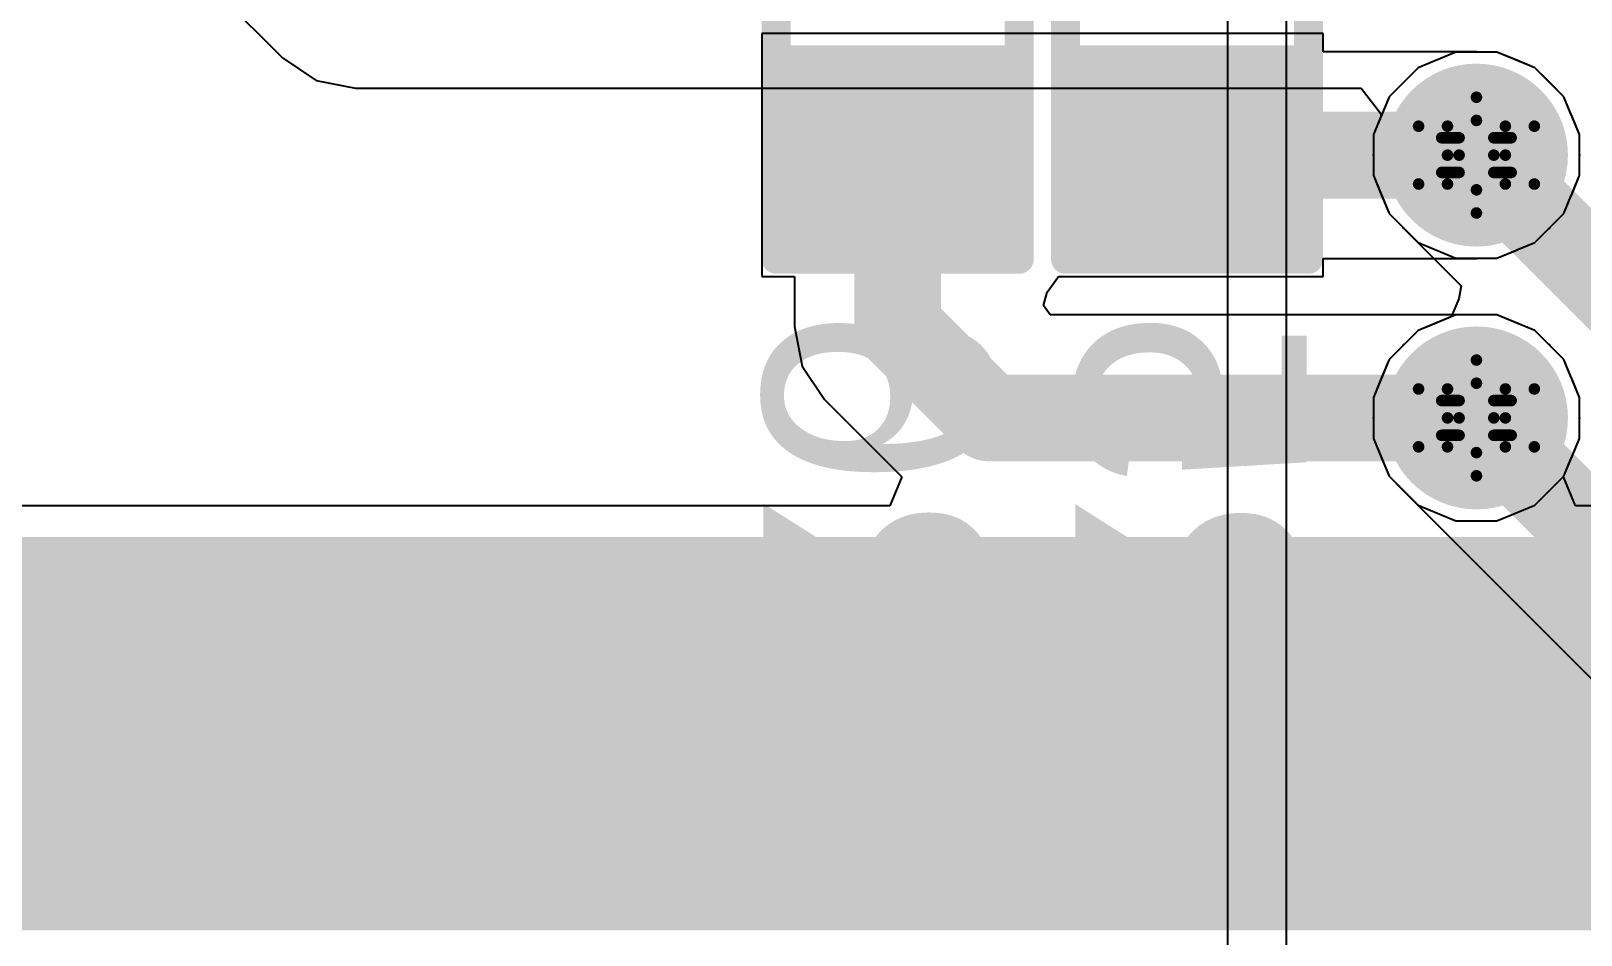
# Model space of a CAD drawing. Header units: inches. Extents: x -2.7 to 10.9, y -2.9 to 7.4.
# Drawn here: x 1.9693 to 2.2371, y 0.8382 to 0.9945 of the extents above; entities that cross this region are included whole.
import ezdxf

# ---------------------------------------------------------------- set-up
doc = ezdxf.new("R2010")
doc.units = ezdxf.units.IN
doc.header["$MEASUREMENT"] = 0
for name, color, linetype in [('Board Outline', 216, 'Continuous'), ('Bottom Layer', 5, 'Continuous'), ('Bottom Overlay', 54, 'Continuous'), ('Bottom Paste', 16, 'Continuous'), ('Bottom Solder', 6, 'Continuous'), ('Drill Drawing', 1, 'Continuous'), ('Layer 2', 16, 'Continuous'), ('Layer 3', 76, 'Continuous'), ('Top Layer', 1, 'Continuous'), ('Top Solder', 216, 'Continuous'), ('Via Holes', 16, 'Continuous')]:
    doc.layers.add(name, color=color, linetype=linetype)
doc.styles.add('Arial', font='', dxfattribs={"height": 0.2})
doc.styles.get('Arial').set_extended_font_data('Arial')

# ---------------------------------------------------------------- blocks, each defined once
blk = doc.blocks.new('R___0603_B_208')
at = {"layer": 'Bottom Layer'}
for points in [[(-0.045, -0.0175), (-0.045, 0.0175), (-0.015, 0.0175), (-0.015, -0.0175)], [(0.015, -0.0175), (0.015, 0.0175), (0.045, 0.0175), (0.045, -0.0175)]]:
    blk.add_hatch(color=5, dxfattribs=at).paths.add_polyline_path(points)
at = {"layer": 'Bottom Paste'}
for points in [[(-0.045, -0.0175), (-0.045, 0.0175), (-0.015, 0.0175), (-0.015, -0.0175)], [(0.015, -0.0175), (0.015, 0.0175), (0.045, 0.0175), (0.045, -0.0175)]]:
    blk.add_hatch(color=16, dxfattribs=at).paths.add_polyline_path(points)
at = {"layer": 'Bottom Solder'}
for points in [[(-0.049, -0.0215), (-0.049, 0.0215), (-0.011, 0.0215), (-0.011, -0.0215)], [(0.011, -0.0215), (0.011, 0.0215), (0.049, 0.0215), (0.049, -0.0215)]]:
    blk.add_hatch(color=6, dxfattribs=at).paths.add_polyline_path(points)
at = {"layer": 'Bottom Overlay'}
for points in [[(-0.048, 0.021, 0.005, 0.005, 0), (-0.048, -0.021, 0.005, 0.005, 0)], [(-0.048, 0.021, 0.005, 0.005, 0), (0.048, 0.021, 0.005, 0.005, 0)], [(0.048, 0.021, 0.005, 0.005, 0), (0.048, -0.021, 0.005, 0.005, 0)], [(-0.048, -0.021, 0.005, 0.005, 0), (0.048, -0.021, 0.005, 0.005, 0)]]:
    blk.add_lwpolyline(points, format="xyseb", dxfattribs=at)
for points in [[(-0.04925, 0.021, 0.0025, 0.0025, 1), (-0.04675, 0.021, 0.0025, 0.0025, 1)], [(-0.04925, 0.021, 0.0025, 0.0025, 1), (-0.04675, 0.021, 0.0025, 0.0025, 1)], [(0.04675, 0.021, 0.0025, 0.0025, 1), (0.04925, 0.021, 0.0025, 0.0025, 1)], [(0.04675, 0.021, 0.0025, 0.0025, 1), (0.04925, 0.021, 0.0025, 0.0025, 1)], [(-0.04925, -0.021, 0.0025, 0.0025, 1), (-0.04675, -0.021, 0.0025, 0.0025, 1)], [(-0.04925, -0.021, 0.0025, 0.0025, 1), (-0.04675, -0.021, 0.0025, 0.0025, 1)], [(0.04675, -0.021, 0.0025, 0.0025, 1), (0.04925, -0.021, 0.0025, 0.0025, 1)], [(0.04675, -0.021, 0.0025, 0.0025, 1), (0.04925, -0.021, 0.0025, 0.0025, 1)]]:
    blk.add_lwpolyline(points, format="xyseb", close=True, dxfattribs=at)
blk = doc.blocks.new('R___0603_B_209')
at = {"layer": 'Bottom Layer'}
for points in [[(-0.045, -0.0175), (-0.045, 0.0175), (-0.015, 0.0175), (-0.015, -0.0175)], [(0.015, -0.0175), (0.015, 0.0175), (0.045, 0.0175), (0.045, -0.0175)]]:
    blk.add_hatch(color=5, dxfattribs=at).paths.add_polyline_path(points)
at = {"layer": 'Bottom Paste'}
for points in [[(-0.045, -0.0175), (-0.045, 0.0175), (-0.015, 0.0175), (-0.015, -0.0175)], [(0.015, -0.0175), (0.015, 0.0175), (0.045, 0.0175), (0.045, -0.0175)]]:
    blk.add_hatch(color=16, dxfattribs=at).paths.add_polyline_path(points)
at = {"layer": 'Bottom Solder'}
for points in [[(-0.049, -0.0215), (-0.049, 0.0215), (-0.011, 0.0215), (-0.011, -0.0215)], [(0.011, -0.0215), (0.011, 0.0215), (0.049, 0.0215), (0.049, -0.0215)]]:
    blk.add_hatch(color=6, dxfattribs=at).paths.add_polyline_path(points)
at = {"layer": 'Bottom Overlay'}
for points in [[(-0.048, 0.021, 0.005, 0.005, 0), (-0.048, -0.021, 0.005, 0.005, 0)], [(-0.048, 0.021, 0.005, 0.005, 0), (0.048, 0.021, 0.005, 0.005, 0)], [(0.048, 0.021, 0.005, 0.005, 0), (0.048, -0.021, 0.005, 0.005, 0)], [(-0.048, -0.021, 0.005, 0.005, 0), (0.048, -0.021, 0.005, 0.005, 0)]]:
    blk.add_lwpolyline(points, format="xyseb", dxfattribs=at)
for points in [[(-0.04925, 0.021, 0.0025, 0.0025, 1), (-0.04675, 0.021, 0.0025, 0.0025, 1)], [(-0.04925, 0.021, 0.0025, 0.0025, 1), (-0.04675, 0.021, 0.0025, 0.0025, 1)], [(0.04675, 0.021, 0.0025, 0.0025, 1), (0.04925, 0.021, 0.0025, 0.0025, 1)], [(0.04675, 0.021, 0.0025, 0.0025, 1), (0.04925, 0.021, 0.0025, 0.0025, 1)], [(-0.04925, -0.021, 0.0025, 0.0025, 1), (-0.04675, -0.021, 0.0025, 0.0025, 1)], [(-0.04925, -0.021, 0.0025, 0.0025, 1), (-0.04675, -0.021, 0.0025, 0.0025, 1)], [(0.04675, -0.021, 0.0025, 0.0025, 1), (0.04925, -0.021, 0.0025, 0.0025, 1)], [(0.04675, -0.021, 0.0025, 0.0025, 1), (0.04925, -0.021, 0.0025, 0.0025, 1)]]:
    blk.add_lwpolyline(points, format="xyseb", close=True, dxfattribs=at)

msp = doc.modelspace()

# ---------------------------------------------------------------- hatches: boundary and pattern name
at = {"layer": 'Bottom Layer'}
h = msp.add_hatch(color=5, dxfattribs=at)
edge = h.paths.add_edge_path()
edge.add_arc((2.219, 0.973), 0.01181, 0, 360)
h = msp.add_hatch(color=5, dxfattribs=at)
edge = h.paths.add_edge_path()
edge.add_arc((2.219, 0.92758), 0.01181, 0, 360)
msp.add_hatch(color=5, dxfattribs=at).paths.add_polyline_path([(1.814, 0.83901), (2.491, 0.83901), (2.491, 0.907), (1.814, 0.907)])
at = {"layer": 'Bottom Solder'}
h = msp.add_hatch(color=6, dxfattribs=at)
edge = h.paths.add_edge_path()
edge.add_arc((2.219, 0.973), 0.01581, 0, 360)
h = msp.add_hatch(color=6, dxfattribs=at)
edge = h.paths.add_edge_path()
edge.add_arc((2.219, 0.92758), 0.01581, 0, 360)
at = {"layer": 'Layer 2'}
h = msp.add_hatch(color=16, dxfattribs=at)
edge = h.paths.add_edge_path()
edge.add_arc((2.219, 0.973), 0.01181, 0, 360)
h = msp.add_hatch(color=16, dxfattribs=at)
edge = h.paths.add_edge_path()
edge.add_arc((2.219, 0.92758), 0.01181, 0, 360)
at = {"layer": 'Layer 3'}
h = msp.add_hatch(color=76, dxfattribs=at)
edge = h.paths.add_edge_path()
edge.add_arc((2.219, 0.973), 0.01181, 0, 360)
h = msp.add_hatch(color=76, dxfattribs=at)
edge = h.paths.add_edge_path()
edge.add_arc((2.219, 0.92758), 0.01181, 0, 360)
at = {"layer": 'Top Layer'}
h = msp.add_hatch(color=1, dxfattribs=at)
edge = h.paths.add_edge_path()
edge.add_arc((2.219, 0.973), 0.01181, 0, 360)
h = msp.add_hatch(color=1, dxfattribs=at)
edge = h.paths.add_edge_path()
edge.add_arc((2.219, 0.92758), 0.01181, 0, 360)
at = {"layer": 'Top Solder'}
h = msp.add_hatch(color=216, dxfattribs=at)
edge = h.paths.add_edge_path()
edge.add_arc((2.219, 0.973), 0.01581, 0, 360)
h = msp.add_hatch(color=216, dxfattribs=at)
edge = h.paths.add_edge_path()
edge.add_arc((2.219, 0.92758), 0.01581, 0, 360)
at = {"layer": 'Via Holes'}
h = msp.add_hatch(color=7, dxfattribs=at)
edge = h.paths.add_edge_path()
edge.add_arc((2.219, 0.973), 0.00591, 0, 360)
h = msp.add_hatch(color=7, dxfattribs=at)
edge = h.paths.add_edge_path()
edge.add_arc((2.219, 0.92758), 0.00591, 0, 360)

# ---------------------------------------------------------------- linework, layer by layer
at = {"layer": 'Board Outline'}
msp.add_lwpolyline([(-2.49969, 1.37795, 0.005, 0.005, -0.740599), (2.8433, 0.25075, 0.005, 0.005, 0)], format="xyseb", dxfattribs=at)
at = {"layer": 'Bottom Layer'}
for p, q in [((2.1405, 0.994), (2.0955, 0.994)), ((2.0955, 0.994), (2.0955, 0.952)), ((2.1425, 0.994), (2.1405, 0.994)), ((2.1475, 0.994), (2.1425, 0.994)), ((2.1925, 0.994), (2.1475, 0.994)), ((2.1925, 0.99084), (2.1925, 0.994)), ((2.219, 0.99084), (2.1925, 0.99084)), ((2.21916, 0.99081), (2.219, 0.99084)), ((2.22254, 0.99081), (2.21916, 0.99081)), ((2.22567, 0.98952), (2.22254, 0.99081)), ((2.22583, 0.98948), (2.22567, 0.98952)), ((2.22596, 0.98939), (2.22583, 0.98948)), ((2.22909, 0.9881), (2.22596, 0.98939)), ((2.23148, 0.98571), (2.22909, 0.9881)), ((2.23162, 0.98562), (2.23148, 0.98571)), ((2.23171, 0.98548), (2.23162, 0.98562)), ((2.2341, 0.98309), (2.23171, 0.98548)), ((2.23539, 0.97996), (2.2341, 0.98309)), ((2.23548, 0.97983), (2.23539, 0.97996)), ((2.23552, 0.97967), (2.23548, 0.97983)), ((2.23681, 0.97654), (2.23552, 0.97967)), ((2.23681, 0.97316), (2.23681, 0.97654)), ((2.23684, 0.973), (2.23681, 0.97316)), ((2.23681, 0.97284), (2.23684, 0.973)), ((2.23681, 0.96946), (2.23681, 0.97284)), ((2.23552, 0.96633), (2.23681, 0.96946)), ((2.2341, 0.96291), (2.23539, 0.96604)), ((2.23539, 0.96604), (2.23548, 0.96617)), ((2.23548, 0.96617), (2.23552, 0.96633)), ((2.23171, 0.96052), (2.2341, 0.96291)), ((2.22909, 0.9579), (2.23148, 0.96029)), ((2.23148, 0.96029), (2.23162, 0.96038)), ((2.23162, 0.96038), (2.23171, 0.96052)), ((2.22254, 0.95519), (2.22567, 0.95648)), ((2.22567, 0.95648), (2.22583, 0.95652)), ((2.22583, 0.95652), (2.22596, 0.95661)), ((2.22596, 0.95661), (2.22909, 0.9579)), ((2.1925, 0.952), (2.1925, 0.95516)), ((2.1925, 0.95516), (2.219, 0.95516)), ((2.219, 0.95516), (2.21916, 0.95519)), ((2.21916, 0.95519), (2.22254, 0.95519)), ((2.0955, 0.952), (2.10116, 0.952)), ((2.10116, 0.952), (2.10116, 0.94337)), ((2.14481, 0.94931), (2.14678, 0.952)), ((2.14678, 0.952), (2.1925, 0.952)), ((2.14422, 0.947), (2.14481, 0.94931)), ((2.14536, 0.94542), (2.14422, 0.947)), ((2.219, 0.94542), (2.14536, 0.94542)), ((2.21916, 0.94539), (2.219, 0.94542)), ((2.22254, 0.94539), (2.21916, 0.94539)), ((2.22567, 0.9441), (2.22254, 0.94539)), ((2.10116, 0.94337), (2.10252, 0.93654)), ((2.22583, 0.94406), (2.22567, 0.9441)), ((2.22596, 0.94397), (2.22583, 0.94406)), ((2.22909, 0.94268), (2.22596, 0.94397)), ((2.23148, 0.94029), (2.22909, 0.94268)), ((2.23162, 0.9402), (2.23148, 0.94029)), ((2.23171, 0.94006), (2.23162, 0.9402)), ((2.2341, 0.93767), (2.23171, 0.94006)), ((2.23539, 0.93454), (2.2341, 0.93767)), ((2.10252, 0.93654), (2.10638, 0.93076)), ((2.23548, 0.93441), (2.23539, 0.93454)), ((2.23552, 0.93425), (2.23548, 0.93441)), ((2.23681, 0.93112), (2.23552, 0.93425)), ((2.10638, 0.93076), (2.11973, 0.91741)), ((2.23681, 0.92774), (2.23681, 0.93112)), ((2.23684, 0.92758), (2.23681, 0.92774)), ((2.23681, 0.92742), (2.23684, 0.92758)), ((2.23681, 0.92404), (2.23681, 0.92742)), ((2.23552, 0.92091), (2.23681, 0.92404)), ((2.2341, 0.91749), (2.23539, 0.92062)), ((2.23539, 0.92062), (2.23548, 0.92075)), ((2.23548, 0.92075), (2.23552, 0.92091)), ((2.11973, 0.91741), (2.11766, 0.91241)), ((2.23402, 0.91741), (2.2341, 0.91749)), ((2.23609, 0.91241), (2.23402, 0.91741)), ((2.11766, 0.91241), (1.88941, 0.91241)), ((2.40659, 0.91241), (2.23609, 0.91241))]:
    msp.add_line(p, q, dxfattribs=at)
for points in [[(2.119, 0.94337, 0.015, 0.015, 0), (2.119, 0.973, 0.015, 0.015, 0)], [(2.169, 0.973, 0.015, 0.015, 0), (2.219, 0.973, 0.015, 0.015, 0)], [(2.119, 0.94337, 0.015, 0.015, 0), (2.13479, 0.92758, 0.015, 0.015, 0)], [(2.13479, 0.92758, 0.015, 0.015, 0), (2.219, 0.92758, 0.015, 0.015, 0)]]:
    msp.add_lwpolyline(points, format="xyseb", dxfattribs=at)
for points in [[(2.11525, 0.973, 0.0075, 0.0075, 1), (2.12275, 0.973, 0.0075, 0.0075, 1)], [(2.16525, 0.973, 0.0075, 0.0075, 1), (2.17275, 0.973, 0.0075, 0.0075, 1)], [(2.21525, 0.973, 0.0075, 0.0075, 1), (2.22275, 0.973, 0.0075, 0.0075, 1)], [(2.11525, 0.94337, 0.0075, 0.0075, 1), (2.12275, 0.94337, 0.0075, 0.0075, 1)], [(2.11525, 0.94337, 0.0075, 0.0075, 1), (2.12275, 0.94337, 0.0075, 0.0075, 1)], [(2.13104, 0.92758, 0.0075, 0.0075, 1), (2.13854, 0.92758, 0.0075, 0.0075, 1)], [(2.13104, 0.92758, 0.0075, 0.0075, 1), (2.13854, 0.92758, 0.0075, 0.0075, 1)], [(2.21525, 0.92758, 0.0075, 0.0075, 1), (2.22275, 0.92758, 0.0075, 0.0075, 1)]]:
    msp.add_lwpolyline(points, format="xyseb", close=True, dxfattribs=at)
at = {"layer": 'Drill Drawing'}
for points in [[(2.214, 0.978, 0.002, 0.002, 0), (2.219, 0.983, 0.002, 0.002, 0)], [(2.219, 0.983, 0.002, 0.002, 0), (2.224, 0.978, 0.002, 0.002, 0)], [(2.209, 0.978, 0.002, 0.002, 0), (2.214, 0.973, 0.002, 0.002, 0)], [(2.209, 0.978, 0.002, 0.002, 0), (2.214, 0.978, 0.002, 0.002, 0)], [(2.216, 0.976, 0.002, 0.002, 0), (2.219, 0.979, 0.002, 0.002, 0)], [(2.219, 0.979, 0.002, 0.002, 0), (2.222, 0.976, 0.002, 0.002, 0)], [(2.224, 0.978, 0.002, 0.002, 0), (2.229, 0.978, 0.002, 0.002, 0)], [(2.224, 0.973, 0.002, 0.002, 0), (2.229, 0.978, 0.002, 0.002, 0)], [(2.213, 0.976, 0.002, 0.002, 0), (2.216, 0.973, 0.002, 0.002, 0)], [(2.213, 0.976, 0.002, 0.002, 0), (2.216, 0.976, 0.002, 0.002, 0)], [(2.222, 0.976, 0.002, 0.002, 0), (2.225, 0.976, 0.002, 0.002, 0)], [(2.222, 0.973, 0.002, 0.002, 0), (2.225, 0.976, 0.002, 0.002, 0)], [(2.209, 0.968, 0.002, 0.002, 0), (2.214, 0.973, 0.002, 0.002, 0)], [(2.213, 0.97, 0.002, 0.002, 0), (2.216, 0.973, 0.002, 0.002, 0)], [(2.222, 0.973, 0.002, 0.002, 0), (2.225, 0.97, 0.002, 0.002, 0)], [(2.224, 0.973, 0.002, 0.002, 0), (2.229, 0.968, 0.002, 0.002, 0)], [(2.213, 0.97, 0.002, 0.002, 0), (2.216, 0.97, 0.002, 0.002, 0)], [(2.216, 0.97, 0.002, 0.002, 0), (2.219, 0.967, 0.002, 0.002, 0)], [(2.219, 0.967, 0.002, 0.002, 0), (2.222, 0.97, 0.002, 0.002, 0)], [(2.222, 0.97, 0.002, 0.002, 0), (2.225, 0.97, 0.002, 0.002, 0)], [(2.209, 0.968, 0.002, 0.002, 0), (2.214, 0.968, 0.002, 0.002, 0)], [(2.214, 0.968, 0.002, 0.002, 0), (2.219, 0.963, 0.002, 0.002, 0)], [(2.219, 0.963, 0.002, 0.002, 0), (2.224, 0.968, 0.002, 0.002, 0)], [(2.224, 0.968, 0.002, 0.002, 0), (2.229, 0.968, 0.002, 0.002, 0)], [(2.214, 0.93258, 0.002, 0.002, 0), (2.219, 0.93758, 0.002, 0.002, 0)], [(2.219, 0.93758, 0.002, 0.002, 0), (2.224, 0.93258, 0.002, 0.002, 0)], [(2.209, 0.93258, 0.002, 0.002, 0), (2.214, 0.92758, 0.002, 0.002, 0)], [(2.209, 0.93258, 0.002, 0.002, 0), (2.214, 0.93258, 0.002, 0.002, 0)], [(2.216, 0.93058, 0.002, 0.002, 0), (2.219, 0.93358, 0.002, 0.002, 0)], [(2.219, 0.93358, 0.002, 0.002, 0), (2.222, 0.93058, 0.002, 0.002, 0)], [(2.224, 0.93258, 0.002, 0.002, 0), (2.229, 0.93258, 0.002, 0.002, 0)], [(2.224, 0.92758, 0.002, 0.002, 0), (2.229, 0.93258, 0.002, 0.002, 0)], [(2.213, 0.93058, 0.002, 0.002, 0), (2.216, 0.92758, 0.002, 0.002, 0)], [(2.213, 0.93058, 0.002, 0.002, 0), (2.216, 0.93058, 0.002, 0.002, 0)], [(2.222, 0.93058, 0.002, 0.002, 0), (2.225, 0.93058, 0.002, 0.002, 0)], [(2.222, 0.92758, 0.002, 0.002, 0), (2.225, 0.93058, 0.002, 0.002, 0)], [(2.209, 0.92258, 0.002, 0.002, 0), (2.214, 0.92758, 0.002, 0.002, 0)], [(2.213, 0.92458, 0.002, 0.002, 0), (2.216, 0.92758, 0.002, 0.002, 0)], [(2.222, 0.92758, 0.002, 0.002, 0), (2.225, 0.92458, 0.002, 0.002, 0)], [(2.224, 0.92758, 0.002, 0.002, 0), (2.229, 0.92258, 0.002, 0.002, 0)], [(2.213, 0.92458, 0.002, 0.002, 0), (2.216, 0.92458, 0.002, 0.002, 0)], [(2.216, 0.92458, 0.002, 0.002, 0), (2.219, 0.92158, 0.002, 0.002, 0)], [(2.219, 0.92158, 0.002, 0.002, 0), (2.222, 0.92458, 0.002, 0.002, 0)], [(2.222, 0.92458, 0.002, 0.002, 0), (2.225, 0.92458, 0.002, 0.002, 0)], [(2.209, 0.92258, 0.002, 0.002, 0), (2.214, 0.92258, 0.002, 0.002, 0)], [(2.214, 0.92258, 0.002, 0.002, 0), (2.219, 0.91758, 0.002, 0.002, 0)], [(2.219, 0.91758, 0.002, 0.002, 0), (2.224, 0.92258, 0.002, 0.002, 0)], [(2.224, 0.92258, 0.002, 0.002, 0), (2.229, 0.92258, 0.002, 0.002, 0)]]:
    msp.add_lwpolyline(points, format="xyseb", dxfattribs=at)
for points in [[(2.2185, 0.983, 0.001, 0.001, 1), (2.2195, 0.983, 0.001, 0.001, 1)], [(2.2185, 0.983, 0.001, 0.001, 1), (2.2195, 0.983, 0.001, 0.001, 1)], [(2.2085, 0.978, 0.001, 0.001, 1), (2.2095, 0.978, 0.001, 0.001, 1)], [(2.2085, 0.978, 0.001, 0.001, 1), (2.2095, 0.978, 0.001, 0.001, 1)], [(2.2135, 0.978, 0.001, 0.001, 1), (2.2145, 0.978, 0.001, 0.001, 1)], [(2.2135, 0.978, 0.001, 0.001, 1), (2.2145, 0.978, 0.001, 0.001, 1)], [(2.2185, 0.979, 0.001, 0.001, 1), (2.2195, 0.979, 0.001, 0.001, 1)], [(2.2185, 0.979, 0.001, 0.001, 1), (2.2195, 0.979, 0.001, 0.001, 1)], [(2.2235, 0.978, 0.001, 0.001, 1), (2.2245, 0.978, 0.001, 0.001, 1)], [(2.2235, 0.978, 0.001, 0.001, 1), (2.2245, 0.978, 0.001, 0.001, 1)], [(2.2285, 0.978, 0.001, 0.001, 1), (2.2295, 0.978, 0.001, 0.001, 1)], [(2.2285, 0.978, 0.001, 0.001, 1), (2.2295, 0.978, 0.001, 0.001, 1)], [(2.2125, 0.976, 0.001, 0.001, 1), (2.2135, 0.976, 0.001, 0.001, 1)], [(2.2125, 0.976, 0.001, 0.001, 1), (2.2135, 0.976, 0.001, 0.001, 1)], [(2.2155, 0.976, 0.001, 0.001, 1), (2.2165, 0.976, 0.001, 0.001, 1)], [(2.2155, 0.976, 0.001, 0.001, 1), (2.2165, 0.976, 0.001, 0.001, 1)], [(2.2215, 0.976, 0.001, 0.001, 1), (2.2225, 0.976, 0.001, 0.001, 1)], [(2.2215, 0.976, 0.001, 0.001, 1), (2.2225, 0.976, 0.001, 0.001, 1)], [(2.2245, 0.976, 0.001, 0.001, 1), (2.2255, 0.976, 0.001, 0.001, 1)], [(2.2245, 0.976, 0.001, 0.001, 1), (2.2255, 0.976, 0.001, 0.001, 1)], [(2.2135, 0.973, 0.001, 0.001, 1), (2.2145, 0.973, 0.001, 0.001, 1)], [(2.2135, 0.973, 0.001, 0.001, 1), (2.2145, 0.973, 0.001, 0.001, 1)], [(2.2155, 0.973, 0.001, 0.001, 1), (2.2165, 0.973, 0.001, 0.001, 1)], [(2.2155, 0.973, 0.001, 0.001, 1), (2.2165, 0.973, 0.001, 0.001, 1)], [(2.2215, 0.973, 0.001, 0.001, 1), (2.2225, 0.973, 0.001, 0.001, 1)], [(2.2215, 0.973, 0.001, 0.001, 1), (2.2225, 0.973, 0.001, 0.001, 1)], [(2.2235, 0.973, 0.001, 0.001, 1), (2.2245, 0.973, 0.001, 0.001, 1)], [(2.2235, 0.973, 0.001, 0.001, 1), (2.2245, 0.973, 0.001, 0.001, 1)], [(2.2125, 0.97, 0.001, 0.001, 1), (2.2135, 0.97, 0.001, 0.001, 1)], [(2.2125, 0.97, 0.001, 0.001, 1), (2.2135, 0.97, 0.001, 0.001, 1)], [(2.2155, 0.97, 0.001, 0.001, 1), (2.2165, 0.97, 0.001, 0.001, 1)], [(2.2155, 0.97, 0.001, 0.001, 1), (2.2165, 0.97, 0.001, 0.001, 1)], [(2.2215, 0.97, 0.001, 0.001, 1), (2.2225, 0.97, 0.001, 0.001, 1)], [(2.2215, 0.97, 0.001, 0.001, 1), (2.2225, 0.97, 0.001, 0.001, 1)], [(2.2245, 0.97, 0.001, 0.001, 1), (2.2255, 0.97, 0.001, 0.001, 1)], [(2.2245, 0.97, 0.001, 0.001, 1), (2.2255, 0.97, 0.001, 0.001, 1)], [(2.2085, 0.968, 0.001, 0.001, 1), (2.2095, 0.968, 0.001, 0.001, 1)], [(2.2085, 0.968, 0.001, 0.001, 1), (2.2095, 0.968, 0.001, 0.001, 1)], [(2.2135, 0.968, 0.001, 0.001, 1), (2.2145, 0.968, 0.001, 0.001, 1)], [(2.2135, 0.968, 0.001, 0.001, 1), (2.2145, 0.968, 0.001, 0.001, 1)], [(2.2185, 0.967, 0.001, 0.001, 1), (2.2195, 0.967, 0.001, 0.001, 1)], [(2.2185, 0.967, 0.001, 0.001, 1), (2.2195, 0.967, 0.001, 0.001, 1)], [(2.2235, 0.968, 0.001, 0.001, 1), (2.2245, 0.968, 0.001, 0.001, 1)], [(2.2235, 0.968, 0.001, 0.001, 1), (2.2245, 0.968, 0.001, 0.001, 1)], [(2.2285, 0.968, 0.001, 0.001, 1), (2.2295, 0.968, 0.001, 0.001, 1)], [(2.2285, 0.968, 0.001, 0.001, 1), (2.2295, 0.968, 0.001, 0.001, 1)], [(2.2185, 0.963, 0.001, 0.001, 1), (2.2195, 0.963, 0.001, 0.001, 1)], [(2.2185, 0.963, 0.001, 0.001, 1), (2.2195, 0.963, 0.001, 0.001, 1)], [(2.2185, 0.93758, 0.001, 0.001, 1), (2.2195, 0.93758, 0.001, 0.001, 1)], [(2.2185, 0.93758, 0.001, 0.001, 1), (2.2195, 0.93758, 0.001, 0.001, 1)], [(2.2085, 0.93258, 0.001, 0.001, 1), (2.2095, 0.93258, 0.001, 0.001, 1)], [(2.2085, 0.93258, 0.001, 0.001, 1), (2.2095, 0.93258, 0.001, 0.001, 1)], [(2.2135, 0.93258, 0.001, 0.001, 1), (2.2145, 0.93258, 0.001, 0.001, 1)], [(2.2135, 0.93258, 0.001, 0.001, 1), (2.2145, 0.93258, 0.001, 0.001, 1)], [(2.2185, 0.93358, 0.001, 0.001, 1), (2.2195, 0.93358, 0.001, 0.001, 1)], [(2.2185, 0.93358, 0.001, 0.001, 1), (2.2195, 0.93358, 0.001, 0.001, 1)], [(2.2235, 0.93258, 0.001, 0.001, 1), (2.2245, 0.93258, 0.001, 0.001, 1)], [(2.2235, 0.93258, 0.001, 0.001, 1), (2.2245, 0.93258, 0.001, 0.001, 1)], [(2.2285, 0.93258, 0.001, 0.001, 1), (2.2295, 0.93258, 0.001, 0.001, 1)], [(2.2285, 0.93258, 0.001, 0.001, 1), (2.2295, 0.93258, 0.001, 0.001, 1)], [(2.2125, 0.93058, 0.001, 0.001, 1), (2.2135, 0.93058, 0.001, 0.001, 1)], [(2.2125, 0.93058, 0.001, 0.001, 1), (2.2135, 0.93058, 0.001, 0.001, 1)], [(2.2155, 0.93058, 0.001, 0.001, 1), (2.2165, 0.93058, 0.001, 0.001, 1)], [(2.2155, 0.93058, 0.001, 0.001, 1), (2.2165, 0.93058, 0.001, 0.001, 1)], [(2.2215, 0.93058, 0.001, 0.001, 1), (2.2225, 0.93058, 0.001, 0.001, 1)], [(2.2215, 0.93058, 0.001, 0.001, 1), (2.2225, 0.93058, 0.001, 0.001, 1)], [(2.2245, 0.93058, 0.001, 0.001, 1), (2.2255, 0.93058, 0.001, 0.001, 1)], [(2.2245, 0.93058, 0.001, 0.001, 1), (2.2255, 0.93058, 0.001, 0.001, 1)], [(2.2135, 0.92758, 0.001, 0.001, 1), (2.2145, 0.92758, 0.001, 0.001, 1)], [(2.2135, 0.92758, 0.001, 0.001, 1), (2.2145, 0.92758, 0.001, 0.001, 1)], [(2.2155, 0.92758, 0.001, 0.001, 1), (2.2165, 0.92758, 0.001, 0.001, 1)], [(2.2155, 0.92758, 0.001, 0.001, 1), (2.2165, 0.92758, 0.001, 0.001, 1)], [(2.2215, 0.92758, 0.001, 0.001, 1), (2.2225, 0.92758, 0.001, 0.001, 1)], [(2.2215, 0.92758, 0.001, 0.001, 1), (2.2225, 0.92758, 0.001, 0.001, 1)], [(2.2235, 0.92758, 0.001, 0.001, 1), (2.2245, 0.92758, 0.001, 0.001, 1)], [(2.2235, 0.92758, 0.001, 0.001, 1), (2.2245, 0.92758, 0.001, 0.001, 1)], [(2.2125, 0.92458, 0.001, 0.001, 1), (2.2135, 0.92458, 0.001, 0.001, 1)], [(2.2125, 0.92458, 0.001, 0.001, 1), (2.2135, 0.92458, 0.001, 0.001, 1)], [(2.2155, 0.92458, 0.001, 0.001, 1), (2.2165, 0.92458, 0.001, 0.001, 1)], [(2.2155, 0.92458, 0.001, 0.001, 1), (2.2165, 0.92458, 0.001, 0.001, 1)], [(2.2215, 0.92458, 0.001, 0.001, 1), (2.2225, 0.92458, 0.001, 0.001, 1)], [(2.2215, 0.92458, 0.001, 0.001, 1), (2.2225, 0.92458, 0.001, 0.001, 1)], [(2.2245, 0.92458, 0.001, 0.001, 1), (2.2255, 0.92458, 0.001, 0.001, 1)], [(2.2245, 0.92458, 0.001, 0.001, 1), (2.2255, 0.92458, 0.001, 0.001, 1)], [(2.2085, 0.92258, 0.001, 0.001, 1), (2.2095, 0.92258, 0.001, 0.001, 1)], [(2.2085, 0.92258, 0.001, 0.001, 1), (2.2095, 0.92258, 0.001, 0.001, 1)], [(2.2135, 0.92258, 0.001, 0.001, 1), (2.2145, 0.92258, 0.001, 0.001, 1)], [(2.2135, 0.92258, 0.001, 0.001, 1), (2.2145, 0.92258, 0.001, 0.001, 1)], [(2.2185, 0.92158, 0.001, 0.001, 1), (2.2195, 0.92158, 0.001, 0.001, 1)], [(2.2185, 0.92158, 0.001, 0.001, 1), (2.2195, 0.92158, 0.001, 0.001, 1)], [(2.2235, 0.92258, 0.001, 0.001, 1), (2.2245, 0.92258, 0.001, 0.001, 1)], [(2.2235, 0.92258, 0.001, 0.001, 1), (2.2245, 0.92258, 0.001, 0.001, 1)], [(2.2285, 0.92258, 0.001, 0.001, 1), (2.2295, 0.92258, 0.001, 0.001, 1)], [(2.2285, 0.92258, 0.001, 0.001, 1), (2.2295, 0.92258, 0.001, 0.001, 1)], [(2.2185, 0.91758, 0.001, 0.001, 1), (2.2195, 0.91758, 0.001, 0.001, 1)], [(2.2185, 0.91758, 0.001, 0.001, 1), (2.2195, 0.91758, 0.001, 0.001, 1)]]:
    msp.add_lwpolyline(points, format="xyseb", close=True, dxfattribs=at)
at = {"layer": 'Layer 2'}
for p, q in [((2.21546, 0.99081), (2.20891, 0.9881)), ((2.22254, 0.99081), (2.21546, 0.99081)), ((2.22909, 0.9881), (2.22254, 0.99081)), ((2.20891, 0.9881), (2.2039, 0.98309)), ((2.2341, 0.98309), (2.22909, 0.9881)), ((2.2039, 0.98309), (2.20119, 0.97654)), ((2.23681, 0.97654), (2.2341, 0.98309)), ((2.20119, 0.97654), (2.20119, 0.96946)), ((2.23681, 0.96946), (2.23681, 0.97654)), ((2.20119, 0.96946), (2.2039, 0.96291)), ((2.2341, 0.96291), (2.23681, 0.96946)), ((2.2039, 0.96291), (2.20891, 0.9579)), ((2.22909, 0.9579), (2.2341, 0.96291)), ((2.20891, 0.9579), (2.21546, 0.95519)), ((2.22254, 0.95519), (2.22909, 0.9579)), ((2.21546, 0.95519), (2.22254, 0.95519)), ((2.21546, 0.94539), (2.20891, 0.94268)), ((2.22254, 0.94539), (2.21546, 0.94539)), ((2.22909, 0.94268), (2.22254, 0.94539)), ((2.20891, 0.94268), (2.2039, 0.93767)), ((2.2341, 0.93767), (2.22909, 0.94268)), ((2.2039, 0.93767), (2.20119, 0.93112)), ((2.23681, 0.93112), (2.2341, 0.93767)), ((2.20119, 0.93112), (2.20119, 0.92404)), ((2.23681, 0.92404), (2.23681, 0.93112)), ((2.20119, 0.92404), (2.2039, 0.91749)), ((2.2341, 0.91749), (2.23681, 0.92404)), ((2.2039, 0.91749), (2.20891, 0.91248)), ((2.22909, 0.91248), (2.2341, 0.91749)), ((2.20891, 0.91248), (2.21546, 0.90977)), ((2.22254, 0.90977), (2.22909, 0.91248)), ((2.21546, 0.90977), (2.22254, 0.90977))]:
    msp.add_line(p, q, dxfattribs=at)
at = {"layer": 'Layer 3'}
for p, q in [((2.176, 1.118), (2.176, 0.65272)), ((2.1862, 0.66291), (2.1862, 1.118)), ((2.21546, 0.99081), (2.20891, 0.9881)), ((2.22254, 0.99081), (2.21546, 0.99081)), ((2.22909, 0.9881), (2.22254, 0.99081)), ((2.20891, 0.9881), (2.2039, 0.98309)), ((2.2341, 0.98309), (2.22909, 0.9881)), ((2.2039, 0.98309), (2.20119, 0.97654)), ((2.23681, 0.97654), (2.2341, 0.98309)), ((2.20119, 0.97654), (2.20119, 0.96946)), ((2.23681, 0.96946), (2.23681, 0.97654)), ((2.20119, 0.96946), (2.2039, 0.96291)), ((2.2341, 0.96291), (2.23681, 0.96946)), ((2.2039, 0.96291), (2.20891, 0.9579)), ((2.22909, 0.9579), (2.2341, 0.96291)), ((2.20891, 0.9579), (2.21546, 0.95519)), ((2.22254, 0.95519), (2.22909, 0.9579)), ((2.21546, 0.95519), (2.22254, 0.95519)), ((2.21546, 0.94539), (2.20891, 0.94268)), ((2.22254, 0.94539), (2.21546, 0.94539)), ((2.22909, 0.94268), (2.22254, 0.94539)), ((2.20891, 0.94268), (2.2039, 0.93767)), ((2.2341, 0.93767), (2.22909, 0.94268)), ((2.2039, 0.93767), (2.20119, 0.93112)), ((2.23681, 0.93112), (2.2341, 0.93767)), ((2.20119, 0.93112), (2.20119, 0.92404)), ((2.23681, 0.92404), (2.23681, 0.93112)), ((2.20119, 0.92404), (2.2039, 0.91749)), ((2.2341, 0.91749), (2.23681, 0.92404)), ((2.2039, 0.91749), (2.20891, 0.91248)), ((2.22909, 0.91248), (2.2341, 0.91749)), ((2.20891, 0.91248), (2.21546, 0.90977)), ((2.22254, 0.90977), (2.22909, 0.91248)), ((2.21546, 0.90977), (2.22254, 0.90977))]:
    msp.add_line(p, q, dxfattribs=at)
at = {"layer": 'Top Layer'}
for p, q in [((1.98838, 1.01412), (2.01272, 0.98979)), ((2.01272, 0.98979), (2.01272, 0.98979)), ((2.01272, 0.98979), (2.01851, 0.98592)), ((2.01851, 0.98592), (2.02533, 0.98457)), ((2.02533, 0.98457), (2.1991, 0.98457)), ((2.1991, 0.98457), (2.2024, 0.98023)), ((2.2024, 0.98023), (2.20249, 0.97991)), ((2.20248, 0.97967), (2.20119, 0.97654)), ((2.20249, 0.97991), (2.20248, 0.97967)), ((2.20119, 0.97654), (2.20119, 0.97316)), ((2.20119, 0.97316), (2.20116, 0.973)), ((2.20116, 0.973), (2.20119, 0.97284)), ((2.20119, 0.97284), (2.20119, 0.96946)), ((2.20119, 0.96946), (2.20248, 0.96633)), ((2.20248, 0.96633), (2.20252, 0.96617)), ((2.20252, 0.96617), (2.20261, 0.96604)), ((2.20261, 0.96604), (2.2039, 0.96291)), ((2.2039, 0.96291), (2.20629, 0.96052)), ((2.20629, 0.96052), (2.20638, 0.96038)), ((2.20638, 0.96038), (2.21638, 0.95039)), ((2.21597, 0.94815), (2.21464, 0.94505)), ((2.21638, 0.95039), (2.21597, 0.94815)), ((2.21204, 0.94397), (2.20891, 0.94268)), ((2.21217, 0.94406), (2.21204, 0.94397)), ((2.21233, 0.9441), (2.21217, 0.94406)), ((2.21464, 0.94505), (2.21233, 0.9441)), ((2.20629, 0.94006), (2.2039, 0.93767)), ((2.20638, 0.9402), (2.20629, 0.94006)), ((2.20652, 0.94029), (2.20638, 0.9402)), ((2.20891, 0.94268), (2.20652, 0.94029)), ((2.2039, 0.93767), (2.20261, 0.93454)), ((2.20248, 0.93425), (2.20119, 0.93112)), ((2.20252, 0.93441), (2.20248, 0.93425)), ((2.20261, 0.93454), (2.20252, 0.93441)), ((2.20119, 0.93112), (2.20119, 0.92774)), ((2.20119, 0.92774), (2.20116, 0.92758)), ((2.20116, 0.92758), (2.20119, 0.92742)), ((2.20119, 0.92742), (2.20119, 0.92404)), ((2.20119, 0.92404), (2.20248, 0.92091)), ((2.20248, 0.92091), (2.20252, 0.92075)), ((2.20252, 0.92075), (2.20261, 0.92062)), ((2.20261, 0.92062), (2.2039, 0.91749)), ((2.2039, 0.91749), (2.20629, 0.9151)), ((2.20629, 0.9151), (2.20638, 0.91496)), ((2.20638, 0.91496), (2.24396, 0.87738))]:
    msp.add_line(p, q, dxfattribs=at)
for points in [[(2.219, 0.973, 0.015, 0.015, 0), (2.245, 0.947, 0.015, 0.015, 0)], [(2.219, 0.92758, 0.015, 0.015, 0), (2.25658, 0.89, 0.015, 0.015, 0)]]:
    msp.add_lwpolyline(points, format="xyseb", dxfattribs=at)
for points in [[(2.21525, 0.973, 0.0075, 0.0075, 1), (2.22275, 0.973, 0.0075, 0.0075, 1)], [(2.21525, 0.92758, 0.0075, 0.0075, 1), (2.22275, 0.92758, 0.0075, 0.0075, 1)]]:
    msp.add_lwpolyline(points, format="xyseb", close=True, dxfattribs=at)

# ---------------------------------------------------------------- block references
at = {"rotation": 90}
for name, p in [('R___0603_B_208', (2.119, 1.003)), ('R___0603_B_209', (2.169, 1.003))]:
    msp.add_blockref(name, p, dxfattribs=at)

# ---------------------------------------------------------------- texts
at = {"layer": 'Bottom Overlay', "style": 'Arial', "text_generation_flag": 2}
for s, p in [('R6', (2.0958, 0.87501)), ('R5', (2.14967, 0.87493))]:
    msp.add_text(s, height=0.04, rotation=270, dxfattribs=at).set_placement(p)

doc.saveas('drawing.dxf')
